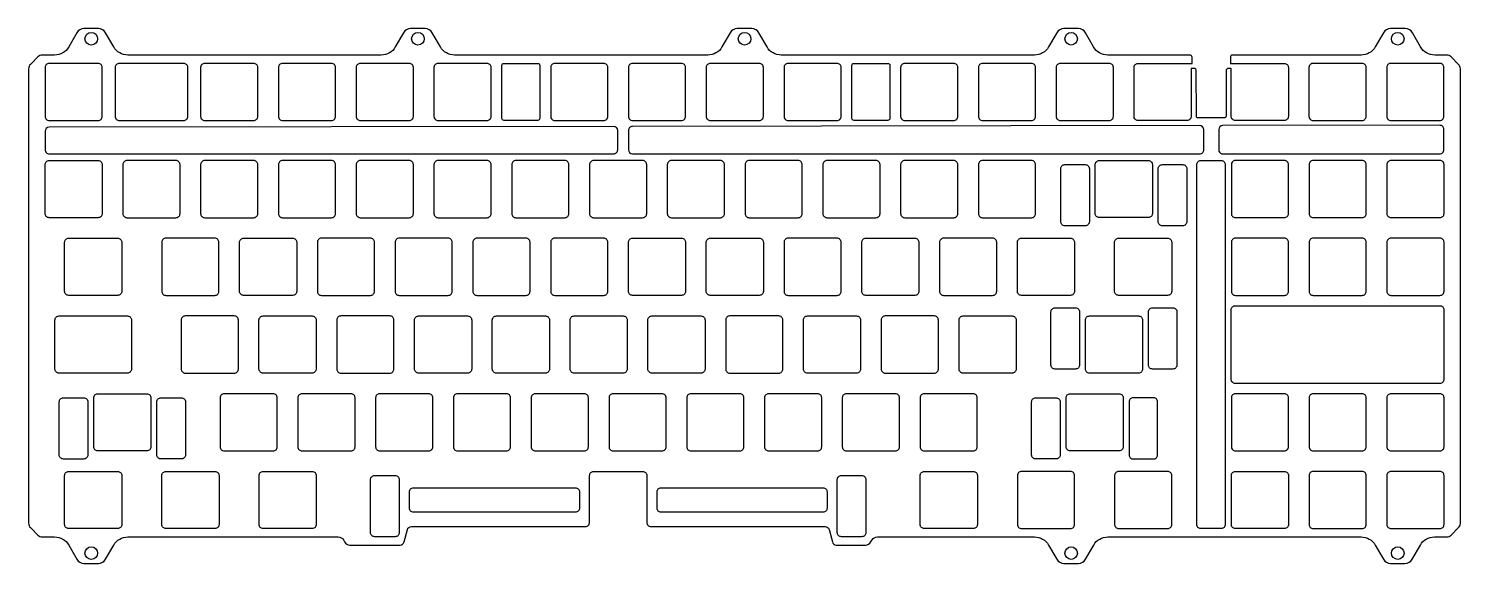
# Model space of a CAD drawing. Header units: millimetres. Extents: x -1005 to -655, y 414 to 545.
import ezdxf

# ---------------------------------------------------------------- set-up
doc = ezdxf.new("R2010")
doc.units = ezdxf.units.MM
doc.layers.get('0').update_dxf_attribs({"linetype": 'CONTINUOUS'})

msp = doc.modelspace()

# ---------------------------------------------------------------- linework, layer by layer
for points in [[(-758.93, 420.17, -0.267949), (-755.47, 418.17), (-753.44, 414.67, 0.267949), (-751.71, 413.67), (-748.18, 413.67, 0.267949), (-746.44, 414.67), (-744.42, 418.17, -0.267949), (-740.96, 420.17), (-678.93, 420.17, -0.267949), (-675.47, 418.17), (-673.44, 414.67, 0.267949), (-671.71, 413.67), (-668.18, 413.67, 0.267949), (-666.44, 414.67), (-664.42, 418.17, -0.267949), (-660.96, 420.17), (-657.94, 420.17, 0.198912), (-656.88, 420.61), (-655.05, 422.44, 0.183808), (-654.62, 423.41), (-654.62, 534.91, 0.198912), (-655.06, 535.97), (-656.88, 537.8, 0.198912), (-657.94, 538.24), (-660.89, 538.24, -0.267949), (-664.35, 540.24), (-666.37, 543.74, 0.267949), (-668.11, 544.74), (-671.72, 544.74, 0.267949), (-673.45, 543.74), (-675.47, 540.24, -0.267949), (-678.93, 538.24), (-710.45, 538.24, 0.414214), (-710.95, 537.74), (-710.95, 536.22), (-697.74, 536.22, -0.414214), (-696.74, 535.22), (-696.74, 523.22, -0.414214), (-697.74, 522.22), (-709.74, 522.22, -0.414214), (-710.74, 523.22), (-710.74, 534.96), (-711.49, 534.96, 0.414641), (-711.99, 534.46), (-711.98, 523.34, -0.414214), (-712.48, 522.84), (-718.77, 522.83, -0.414214), (-719.27, 523.33), (-719.29, 534.46, 0.413786), (-719.79, 534.96), (-720.55, 534.96), (-720.55, 523.22, -0.414214), (-721.55, 522.22), (-733.55, 522.22, -0.414214), (-734.55, 523.22), (-734.55, 535.22, -0.414214), (-733.55, 536.22), (-721.55, 536.22), (-720.34, 536.22), (-720.34, 537.74, 0.414214), (-720.84, 538.24), (-740.96, 538.24, -0.267949), (-744.43, 540.24), (-746.45, 543.74, 0.267949), (-748.18, 544.74), (-751.72, 544.74, 0.267949), (-753.45, 543.74), (-755.47, 540.24, -0.267949), (-758.93, 538.24), (-820.96, 538.24, -0.267949), (-824.43, 540.24), (-826.45, 543.74, 0.267949), (-828.18, 544.74), (-831.72, 544.74, 0.267949), (-833.45, 543.74), (-835.47, 540.24, -0.267949), (-838.93, 538.24), (-900.96, 538.24, -0.267949), (-904.43, 540.24), (-906.45, 543.74, 0.267949), (-908.18, 544.74), (-911.72, 544.74, 0.267949), (-913.45, 543.74), (-915.47, 540.24, -0.267949), (-918.93, 538.24), (-980.96, 538.24, -0.267949), (-984.43, 540.24), (-986.45, 543.74, 0.267949), (-988.18, 544.74), (-991.72, 544.74, 0.267949), (-993.45, 543.74), (-995.47, 540.24, -0.267949), (-998.93, 538.24), (-1001.95, 538.24, 0.198912), (-1003.01, 537.8), (-1004.84, 535.97, 0.198912), (-1005.28, 534.91), (-1005.28, 423.5, 0.198912), (-1004.84, 422.44), (-1003.01, 420.61, 0.198912), (-1001.95, 420.17), (-998.93, 420.17, -0.267949), (-995.47, 418.17), (-993.45, 414.67, 0.267949), (-991.72, 413.67), (-988.18, 413.67, 0.267949), (-986.45, 414.67), (-984.43, 418.17, -0.267949), (-980.96, 420.17), (-929.49, 420.17, -0.267949), (-928.19, 419.42), (-927.9, 418.92, 0.267949), (-926.6, 418.17), (-914.29, 418.17, 0.339454), (-913.33, 418.92), (-912.51, 421.97, -0.339454), (-911.54, 422.71), (-868.88, 422.71, 0.414214), (-867.88, 423.71), (-867.88, 435.21, -0.414214), (-866.88, 436.21), (-854.88, 436.21, -0.414214), (-853.88, 435.21), (-853.88, 423.71, 0.414214), (-852.88, 422.71), (-810.21, 422.71, -0.339454), (-809.24, 421.97), (-808.42, 418.92, 0.339454), (-807.46, 418.17), (-800.29, 418.17, 0.267949), (-798.99, 418.92), (-798.7, 419.42, -0.267949), (-797.41, 420.17)], [(-987.25, 523.22), (-987.25, 535.22, 0.414214), (-988.25, 536.22), (-1000.25, 536.22, 0.414214), (-1001.25, 535.22), (-1001.25, 523.22, 0.414214), (-1000.25, 522.22), (-988.25, 522.22, 0.414214)], [(-966.3, 535.22, 0.414214), (-967.3, 536.22), (-983.09, 536.22, 0.414214), (-984.09, 535.22), (-984.09, 523.22, 0.414214), (-983.09, 522.22), (-967.3, 522.22, 0.414214), (-966.3, 523.22)], [(-963.15, 523.22, 0.414214), (-962.15, 522.22), (-950.15, 522.22, 0.414214), (-949.15, 523.22), (-949.15, 535.22, 0.414214), (-950.15, 536.22), (-962.15, 536.22, 0.414214), (-963.15, 535.22)], [(-931.1, 536.22), (-943.1, 536.22, 0.414214), (-944.1, 535.22), (-944.1, 523.22, 0.414214), (-943.1, 522.22), (-931.1, 522.22, 0.414214), (-930.1, 523.22), (-930.1, 535.22, 0.414214)], [(-924.05, 536.22, 0.414214), (-925.05, 535.22), (-925.05, 523.22, 0.414214), (-924.05, 522.22), (-912.05, 522.22, 0.414214), (-911.05, 523.22), (-911.05, 535.22, 0.414214), (-912.05, 536.22)], [(-892, 523.22), (-892, 535.22, 0.414214), (-893, 536.22), (-905, 536.22, 0.414214), (-906, 535.22), (-906, 523.22, 0.414214), (-905, 522.22), (-893, 522.22, 0.414214)], [(-889.35, 522.72), (-889.35, 535.72, -0.414214), (-888.85, 536.22), (-880.58, 536.22, -0.414214), (-880.08, 535.72), (-880.08, 522.72, -0.414214), (-880.58, 522.22), (-888.85, 522.22, -0.414214)], [(-877.42, 535.22), (-877.42, 523.22, 0.414214), (-876.42, 522.22), (-864.42, 522.22, 0.414214), (-863.42, 523.22), (-863.42, 535.22, 0.414214), (-864.42, 536.22), (-876.42, 536.22, 0.414214)], [(-844.37, 523.22), (-844.37, 535.22, 0.414214), (-845.37, 536.22), (-857.37, 536.22, 0.414214), (-858.37, 535.22), (-858.37, 523.22, 0.414214), (-857.37, 522.22), (-845.37, 522.22, 0.414214)], [(-838.32, 522.22), (-826.32, 522.22, 0.414214), (-825.32, 523.22), (-825.32, 535.22, 0.414214), (-826.32, 536.22), (-838.32, 536.22, 0.414214), (-839.32, 535.22), (-839.32, 523.22, 0.414214)], [(-807.27, 536.22), (-819.27, 536.22, 0.414214), (-820.27, 535.22), (-820.27, 523.22, 0.414214), (-819.27, 522.22), (-807.27, 522.22, 0.414214), (-806.27, 523.22), (-806.27, 535.22, 0.414214)], [(-803.62, 535.72, -0.414214), (-803.12, 536.22), (-794.85, 536.22, -0.414214), (-794.35, 535.72), (-794.35, 522.72, -0.414214), (-794.85, 522.22), (-803.12, 522.22, -0.414214), (-803.62, 522.72)], [(-778.7, 536.22), (-790.7, 536.22, 0.414214), (-791.7, 535.22), (-791.7, 523.22, 0.414214), (-790.7, 522.22), (-778.7, 522.22, 0.414214), (-777.7, 523.22), (-777.7, 535.22, 0.414214)], [(-759.65, 536.22), (-771.65, 536.22, 0.414214), (-772.65, 535.22), (-772.65, 523.22, 0.414214), (-771.65, 522.22), (-759.65, 522.22, 0.414214), (-758.65, 523.22), (-758.65, 535.22, 0.414214)], [(-753.6, 523.22, 0.414214), (-752.6, 522.22), (-740.6, 522.22, 0.414214), (-739.6, 523.22), (-739.6, 535.22, 0.414214), (-740.6, 536.22), (-752.6, 536.22, 0.414214), (-753.6, 535.22)], [(-678.68, 536.22), (-690.68, 536.22, 0.414214), (-691.69, 535.22), (-691.69, 523.22, 0.414214), (-690.68, 522.22), (-678.68, 522.22, 0.414214), (-677.69, 523.22), (-677.69, 535.22, 0.414214)], [(-671.63, 536.22, 0.414214), (-672.64, 535.22), (-672.64, 523.22, 0.414214), (-671.63, 522.22), (-659.64, 522.22, 0.414214), (-658.63, 523.22), (-658.63, 535.22, 0.414214), (-659.64, 536.22)], [(-862.01, 520.76), (-1000.25, 520.56, 0.413788), (-1001.25, 519.56), (-1001.25, 515.05, 0.414214), (-1000.25, 514.05), (-862, 514.05, 0.414641), (-861, 515.06), (-861.01, 519.76, 0.414212)], [(-858.38, 519.76), (-858.38, 515.05, 0.413786), (-857.38, 514.05), (-718.44, 514.05, 0.414641), (-717.44, 515.06), (-717.45, 519.97, 0.414212), (-718.45, 520.97), (-857.39, 520.76, 0.414215)], [(-658.64, 515.05), (-658.64, 520.05, 0.414641), (-659.64, 521.05), (-712.81, 520.98, 0.413786), (-713.81, 519.98), (-713.81, 515.05, 0.414214), (-712.81, 514.05), (-659.64, 514.05, 0.414214)], [(-1000.25, 512.4), (-988.25, 512.4, -0.414214), (-987.25, 511.41), (-987.25, 499.4, -0.414214), (-988.25, 498.4), (-1000.25, 498.4, -0.414214), (-1001.25, 499.4), (-1001.25, 511.41, -0.414214)], [(-968.2, 499.4), (-968.2, 511.41, 0.414214), (-969.2, 512.4), (-981.2, 512.4, 0.414214), (-982.2, 511.41), (-982.2, 499.4, 0.414214), (-981.2, 498.4), (-969.2, 498.4, 0.414214)], [(-962.15, 512.4, 0.414214), (-963.15, 511.41), (-963.15, 499.4, 0.414214), (-962.15, 498.4), (-950.15, 498.4, 0.414214), (-949.15, 499.4), (-949.15, 511.41, 0.414214), (-950.15, 512.4)], [(-930.1, 511.41, 0.414214), (-931.1, 512.4), (-943.1, 512.4, 0.414214), (-944.1, 511.41), (-944.1, 499.4, 0.414214), (-943.1, 498.4), (-931.1, 498.4, 0.414214), (-930.1, 499.4)], [(-912.05, 498.4, 0.414214), (-911.05, 499.4), (-911.05, 511.41, 0.414214), (-912.05, 512.4), (-924.05, 512.4, 0.414214), (-925.05, 511.41), (-925.05, 499.4, 0.414214), (-924.05, 498.4)], [(-906, 499.4, 0.414214), (-905, 498.4), (-893, 498.4, 0.414214), (-892, 499.4), (-892, 511.41, 0.414214), (-893, 512.4), (-905, 512.4, 0.414214), (-906, 511.41)], [(-885.95, 498.4), (-873.95, 498.4, 0.414214), (-872.95, 499.4), (-872.95, 511.41, 0.414214), (-873.95, 512.4), (-885.95, 512.4, 0.414214), (-886.95, 511.41), (-886.95, 499.4, 0.414214)], [(-853.9, 511.41, 0.414214), (-854.9, 512.4), (-866.9, 512.4, 0.414214), (-867.9, 511.41), (-867.9, 499.4, 0.414214), (-866.9, 498.4), (-854.9, 498.4, 0.414214), (-853.9, 499.4)], [(-835.85, 498.4, 0.414214), (-834.85, 499.4), (-834.85, 511.41, 0.414214), (-835.85, 512.4), (-847.85, 512.4, 0.414214), (-848.85, 511.41), (-848.85, 499.4, 0.414214), (-847.85, 498.4)], [(-829.8, 511.41), (-829.8, 499.4, 0.414214), (-828.8, 498.4), (-816.8, 498.4, 0.414214), (-815.8, 499.4), (-815.8, 511.41, 0.414214), (-816.8, 512.4), (-828.8, 512.4, 0.414214)], [(-809.75, 498.4), (-797.75, 498.4, 0.414214), (-796.75, 499.4), (-796.75, 511.41, 0.414214), (-797.75, 512.4), (-809.75, 512.4, 0.414214), (-810.75, 511.41), (-810.75, 499.4, 0.414214)], [(-778.7, 512.4), (-790.7, 512.4, 0.414214), (-791.7, 511.41), (-791.7, 499.4, 0.414214), (-790.7, 498.4), (-778.7, 498.4, 0.414214), (-777.7, 499.4), (-777.7, 511.41, 0.414214)], [(-759.65, 512.4), (-771.65, 512.4, 0.414214), (-772.65, 511.41), (-772.65, 499.4, 0.414214), (-771.65, 498.4), (-759.65, 498.4, 0.414214), (-758.65, 499.4), (-758.65, 511.41, 0.414214)], [(-731.05, 512.41, -0.414214), (-730.05, 511.41), (-730.05, 499.41, -0.414214), (-731.05, 498.41), (-743.05, 498.41, -0.414214), (-744.05, 499.41), (-744.05, 511.41, -0.414214), (-743.05, 512.41)], [(-712.19, 423.2, -0.414214), (-713.19, 422.2), (-718.19, 422.2, -0.414214), (-719.19, 423.2), (-719.19, 511.4, -0.414214), (-718.19, 512.4), (-713.19, 512.4, -0.414214), (-712.19, 511.4)], [(-697.71, 498.41, 0.414214), (-696.71, 499.41), (-696.71, 511.41, 0.414214), (-697.71, 512.41), (-709.71, 512.41, 0.414214), (-710.71, 511.41), (-710.71, 499.41, 0.414214), (-709.71, 498.41)], [(-690.66, 512.41, 0.414214), (-691.66, 511.41), (-691.66, 499.41, 0.414214), (-690.66, 498.41), (-678.66, 498.41, 0.414214), (-677.66, 499.41), (-677.66, 511.41, 0.414214), (-678.66, 512.41)], [(-658.61, 511.41, 0.414214), (-659.61, 512.41), (-671.61, 512.41, 0.414214), (-672.61, 511.41), (-672.61, 499.41, 0.414214), (-671.61, 498.41), (-659.61, 498.41, 0.414214), (-658.61, 499.41)], [(-751.49, 496.41, -0.414214), (-752.49, 497.41), (-752.49, 510.41, -0.414214), (-751.49, 511.41), (-746.49, 511.41, -0.414214), (-745.49, 510.41), (-745.49, 497.41, -0.414214), (-746.49, 496.41)], [(-721.61, 497.41, -0.414214), (-722.61, 496.41), (-727.61, 496.41, -0.414214), (-728.61, 497.41), (-728.61, 510.41, -0.414214), (-727.61, 511.41), (-722.61, 511.41, -0.414214), (-721.61, 510.41)], [(-996.46, 492.36, -0.414214), (-995.46, 493.36), (-983.46, 493.36, -0.414214), (-982.46, 492.36), (-982.46, 480.36, -0.414214), (-983.46, 479.36), (-995.46, 479.36, -0.414214), (-996.46, 480.36)], [(-972.67, 480.35, 0.414214), (-971.67, 479.35), (-959.67, 479.35, 0.414214), (-958.67, 480.35), (-958.67, 492.36, 0.414214), (-959.67, 493.36), (-971.67, 493.36, 0.414214), (-972.67, 492.36)], [(-939.62, 480.35, -0.414214), (-940.62, 479.35), (-952.62, 479.35, -0.414214), (-953.62, 480.35), (-953.62, 492.36, -0.414214), (-952.62, 493.36), (-940.62, 493.36, -0.414214), (-939.62, 492.36)], [(-934.57, 480.35, 0.414214), (-933.57, 479.35), (-921.57, 479.35, 0.414214), (-920.57, 480.35), (-920.57, 492.36, 0.414214), (-921.57, 493.36), (-933.57, 493.36, 0.414214), (-934.57, 492.36)], [(-902.52, 493.36), (-914.52, 493.36, 0.414214), (-915.52, 492.36), (-915.52, 480.35, 0.414214), (-914.52, 479.35), (-902.52, 479.35, 0.414214), (-901.52, 480.35), (-901.52, 492.36, 0.414214)], [(-883.47, 493.36), (-895.47, 493.36, 0.414214), (-896.47, 492.36), (-896.47, 480.35, 0.414214), (-895.47, 479.35), (-883.47, 479.35, 0.414214), (-882.47, 480.35), (-882.47, 492.36, 0.414214)], [(-863.42, 480.35), (-863.42, 492.36, 0.414214), (-864.42, 493.36), (-876.42, 493.36, 0.414214), (-877.42, 492.36), (-877.42, 480.35, 0.414214), (-876.42, 479.35), (-864.42, 479.35, 0.414214)], [(-858.37, 492.36, -0.414214), (-857.37, 493.36), (-845.37, 493.36, -0.414214), (-844.37, 492.36), (-844.37, 480.35, -0.414214), (-845.37, 479.35), (-857.37, 479.35, -0.414214), (-858.37, 480.35)], [(-825.32, 492.36), (-825.32, 480.35, -0.414214), (-826.32, 479.35), (-838.32, 479.35, -0.414214), (-839.32, 480.35), (-839.32, 492.36, -0.414214), (-838.32, 493.36), (-826.32, 493.36, -0.414214)], [(-806.27, 480.35), (-806.27, 492.36, 0.414214), (-807.27, 493.36), (-819.27, 493.36, 0.414214), (-820.27, 492.36), (-820.27, 480.35, 0.414214), (-819.27, 479.35), (-807.27, 479.35, 0.414214)], [(-787.22, 480.35, -0.414214), (-788.22, 479.35), (-800.22, 479.35, -0.414214), (-801.22, 480.35), (-801.22, 492.36, -0.414214), (-800.22, 493.36), (-788.22, 493.36, -0.414214), (-787.22, 492.36)], [(-782.17, 480.35, 0.414214), (-781.17, 479.35), (-769.17, 479.35, 0.414214), (-768.17, 480.35), (-768.17, 492.36, 0.414214), (-769.17, 493.36), (-781.17, 493.36, 0.414214), (-782.17, 492.36)], [(-762.12, 493.36), (-750.12, 493.36, -0.414214), (-749.12, 492.36), (-749.12, 480.35, -0.414214), (-750.12, 479.35), (-762.12, 479.35, -0.414214), (-763.12, 480.35), (-763.12, 492.36, -0.414214)], [(-739.31, 492.36, -0.414214), (-738.31, 493.36), (-726.31, 493.36, -0.414214), (-725.31, 492.36), (-725.31, 480.35, -0.414214), (-726.31, 479.35), (-738.31, 479.35, -0.414214), (-739.31, 480.35)], [(-696.71, 480.36), (-696.71, 492.36, 0.414214), (-697.71, 493.36), (-709.71, 493.36, 0.414214), (-710.71, 492.36), (-710.71, 480.36, 0.414214), (-709.71, 479.36), (-697.71, 479.36, 0.414214)], [(-691.66, 492.36), (-691.66, 480.36, 0.414214), (-690.66, 479.36), (-678.66, 479.36, 0.414214), (-677.66, 480.36), (-677.66, 492.36, 0.414214), (-678.66, 493.36), (-690.66, 493.36, 0.414214)], [(-671.61, 479.36), (-659.61, 479.36, 0.414214), (-658.61, 480.36), (-658.61, 492.36, 0.414214), (-659.61, 493.36), (-671.61, 493.36, 0.414214), (-672.61, 492.36), (-672.61, 480.36, 0.414214)], [(-981.08, 460.31), (-997.84, 460.31, -0.414214), (-998.84, 461.31), (-998.84, 473.31, -0.414214), (-997.84, 474.31), (-981.08, 474.31, -0.414214), (-980.08, 473.31), (-980.08, 461.31, -0.414214)], [(-967.91, 473.31), (-967.91, 461.3, 0.414214), (-966.91, 460.3), (-954.91, 460.3, 0.414214), (-953.91, 461.3), (-953.91, 473.31, 0.414214), (-954.91, 474.31), (-966.91, 474.31, 0.414214)], [(-935.86, 474.31, -0.414214), (-934.86, 473.31), (-934.86, 461.3, -0.414214), (-935.86, 460.3), (-947.86, 460.3, -0.414214), (-948.86, 461.3), (-948.86, 473.31, -0.414214), (-947.86, 474.31)], [(-915.81, 473.31, 0.414214), (-916.81, 474.31), (-928.81, 474.31, 0.414214), (-929.81, 473.31), (-929.81, 461.3, 0.414214), (-928.81, 460.3), (-916.81, 460.3, 0.414214), (-915.81, 461.3)], [(-909.76, 460.3, -0.414214), (-910.76, 461.3), (-910.76, 473.31, -0.414214), (-909.76, 474.31), (-897.76, 474.31, -0.414214), (-896.76, 473.31), (-896.76, 461.3, -0.414214), (-897.76, 460.3)], [(-891.71, 473.31, -0.414214), (-890.71, 474.31), (-878.71, 474.31, -0.414214), (-877.71, 473.31), (-877.71, 461.3, -0.414214), (-878.71, 460.3), (-890.71, 460.3, -0.414214), (-891.71, 461.3)], [(-872.66, 461.3), (-872.66, 473.31, -0.414214), (-871.66, 474.31), (-859.66, 474.31, -0.414214), (-858.66, 473.31), (-858.66, 461.3, -0.414214), (-859.66, 460.3), (-871.66, 460.3, -0.414214)], [(-853.61, 473.31, -0.414214), (-852.61, 474.31), (-840.61, 474.31, -0.414214), (-839.61, 473.31), (-839.61, 461.3, -0.414214), (-840.61, 460.3), (-852.61, 460.3, -0.414214), (-853.61, 461.3)], [(-821.56, 460.3, 0.414214), (-820.56, 461.3), (-820.56, 473.31, 0.414214), (-821.56, 474.31), (-833.56, 474.31, 0.414214), (-834.56, 473.31), (-834.56, 461.3, 0.414214), (-833.56, 460.3)], [(-801.51, 461.3, -0.414214), (-802.51, 460.3), (-814.51, 460.3, -0.414214), (-815.51, 461.3), (-815.51, 473.31, -0.414214), (-814.51, 474.31), (-802.51, 474.31, -0.414214), (-801.51, 473.31)], [(-795.46, 474.31, 0.414214), (-796.46, 473.31), (-796.46, 461.3, 0.414214), (-795.46, 460.3), (-783.46, 460.3, 0.414214), (-782.46, 461.3), (-782.46, 473.31, 0.414214), (-783.46, 474.31)], [(-764.41, 460.3), (-776.41, 460.3, -0.414214), (-777.41, 461.3), (-777.41, 473.31, -0.414214), (-776.41, 474.31), (-764.41, 474.31, -0.414214), (-763.41, 473.31), (-763.41, 461.3, -0.414214)], [(-754.89, 462.31), (-754.89, 475.31, -0.414214), (-753.89, 476.31), (-748.89, 476.31, -0.414214), (-747.89, 475.31), (-747.89, 462.31, -0.414214), (-748.89, 461.3), (-753.89, 461.3, -0.414214)], [(-745.45, 474.31), (-733.45, 474.31, -0.414214), (-732.45, 473.31), (-732.45, 461.3, -0.414214), (-733.45, 460.3), (-745.45, 460.3, -0.414214), (-746.45, 461.3), (-746.45, 473.31, -0.414214)], [(-725.02, 461.3), (-730.02, 461.3, -0.414214), (-731.02, 462.31), (-731.02, 475.31, -0.414214), (-730.02, 476.31), (-725.02, 476.31, -0.414214), (-724.02, 475.31), (-724.02, 462.31, -0.414214)], [(-658.64, 475.83), (-658.64, 458.76, -0.414214), (-659.64, 457.76), (-709.74, 457.76, -0.414214), (-710.74, 458.76), (-710.74, 475.83, -0.414214), (-709.74, 476.83), (-659.64, 476.83, -0.414214)], [(-991.78, 454.25, -0.414214), (-990.78, 453.26), (-990.78, 440.26, -0.414214), (-991.78, 439.25), (-996.78, 439.25, -0.414214), (-997.78, 440.26), (-997.78, 453.26, -0.414214), (-996.78, 454.25)], [(-988.34, 455.26), (-976.34, 455.26, -0.414214), (-975.34, 454.25), (-975.34, 442.25, -0.414214), (-976.34, 441.25), (-988.34, 441.25, -0.414214), (-989.34, 442.25), (-989.34, 454.25, -0.414214)], [(-966.88, 440.26, -0.414214), (-967.88, 439.26), (-972.88, 439.26, -0.414214), (-973.88, 440.26), (-973.88, 453.26, -0.414214), (-972.88, 454.26), (-967.88, 454.26, -0.414214), (-966.88, 453.26)], [(-957.39, 455.26, 0.414214), (-958.39, 454.25), (-958.39, 442.25, 0.414214), (-957.39, 441.25), (-945.39, 441.25, 0.414214), (-944.39, 442.25), (-944.39, 454.25, 0.414214), (-945.39, 455.26)], [(-925.34, 442.25), (-925.34, 454.25, 0.414214), (-926.34, 455.26), (-938.34, 455.26, 0.414214), (-939.34, 454.25), (-939.34, 442.25, 0.414214), (-938.34, 441.25), (-926.34, 441.25, 0.414214)], [(-920.29, 442.25, 0.414214), (-919.28, 441.25), (-907.28, 441.25, 0.414214), (-906.29, 442.25), (-906.29, 454.25, 0.414214), (-907.28, 455.26), (-919.28, 455.26, 0.414214), (-920.29, 454.25)], [(-887.24, 454.25, 0.414214), (-888.23, 455.26), (-900.24, 455.26, 0.414214), (-901.24, 454.25), (-901.24, 442.25, 0.414214), (-900.24, 441.25), (-888.23, 441.25, 0.414214), (-887.24, 442.25)], [(-868.18, 442.25), (-868.18, 454.25, 0.414214), (-869.18, 455.26), (-881.19, 455.26, 0.414214), (-882.19, 454.25), (-882.19, 442.25, 0.414214), (-881.19, 441.25), (-869.18, 441.25, 0.414214)], [(-850.14, 441.25, 0.414214), (-849.13, 442.25), (-849.13, 454.25, 0.414214), (-850.14, 455.26), (-862.14, 455.26, 0.414214), (-863.13, 454.25), (-863.13, 442.25, 0.414214), (-862.14, 441.25)], [(-843.09, 441.25), (-831.08, 441.25, 0.414214), (-830.09, 442.25), (-830.09, 454.25, 0.414214), (-831.08, 455.26), (-843.09, 455.26, 0.414214), (-844.09, 454.25), (-844.09, 442.25, 0.414214)], [(-812.03, 441.25, 0.414214), (-811.03, 442.25), (-811.03, 454.25, 0.414214), (-812.03, 455.26), (-824.04, 455.26, 0.414214), (-825.04, 454.25), (-825.04, 442.25, 0.414214), (-824.04, 441.25)], [(-804.99, 455.26, 0.414214), (-805.99, 454.25), (-805.99, 442.25, 0.414214), (-804.99, 441.25), (-792.98, 441.25, 0.414214), (-791.98, 442.25), (-791.98, 454.25, 0.414214), (-792.98, 455.26)], [(-786.93, 454.25), (-786.93, 442.25, 0.414214), (-785.94, 441.25), (-773.93, 441.25, 0.414214), (-772.93, 442.25), (-772.93, 454.25, 0.414214), (-773.93, 455.26), (-785.94, 455.26, 0.414214)], [(-758.63, 454.26), (-753.63, 454.26, -0.414214), (-752.63, 453.26), (-752.63, 440.26, -0.414214), (-753.63, 439.26), (-758.63, 439.26, -0.414214), (-759.63, 440.26), (-759.63, 453.26, -0.414214)], [(-737.19, 454.26), (-737.19, 442.26, -0.414214), (-738.19, 441.26), (-750.19, 441.26, -0.414214), (-751.19, 442.26), (-751.19, 454.26, -0.414214), (-750.19, 455.26), (-738.19, 455.26, -0.414214)], [(-728.76, 453.26, 0.414214), (-729.76, 454.26), (-734.76, 454.26, 0.414214), (-735.76, 453.26), (-735.76, 440.26, 0.414214), (-734.76, 439.26), (-729.76, 439.26, 0.414214), (-728.76, 440.26)], [(-710.71, 442.26, 0.414214), (-709.71, 441.26), (-697.71, 441.26, 0.414214), (-696.71, 442.26), (-696.71, 454.26, 0.414214), (-697.71, 455.26), (-709.71, 455.26, 0.414214), (-710.71, 454.26)], [(-677.66, 454.26, 0.414214), (-678.66, 455.26), (-690.66, 455.26, 0.414214), (-691.66, 454.26), (-691.66, 442.26, 0.414214), (-690.66, 441.26), (-678.66, 441.26, 0.414214), (-677.66, 442.26)], [(-658.61, 454.26, 0.414214), (-659.61, 455.26), (-671.61, 455.26, 0.414214), (-672.61, 454.26), (-672.61, 442.26, 0.414214), (-671.61, 441.26), (-659.61, 441.26, 0.414214), (-658.61, 442.26)], [(-996.46, 435.21, -0.414214), (-995.46, 436.21), (-983.46, 436.21, -0.414214), (-982.46, 435.21), (-982.46, 423.21, -0.414214), (-983.46, 422.21), (-995.46, 422.21, -0.414214), (-996.46, 423.21)], [(-972.65, 435.21, -0.414214), (-971.65, 436.21), (-959.65, 436.21, -0.414214), (-958.65, 435.21), (-958.65, 423.21, -0.414214), (-959.65, 422.21), (-971.65, 422.21, -0.414214), (-972.65, 423.21)], [(-935.84, 436.21, -0.414214), (-934.84, 435.21), (-934.84, 423.21, -0.414214), (-935.84, 422.21), (-947.84, 422.21, -0.414214), (-948.84, 423.21), (-948.84, 435.21, -0.414214), (-947.84, 436.21)], [(-915.52, 435.21, -0.414214), (-914.52, 434.21), (-914.52, 421.21, -0.414214), (-915.52, 420.21), (-920.53, 420.21, -0.414214), (-921.53, 421.21), (-921.53, 434.21, -0.414214), (-920.53, 435.21)], [(-800.22, 434.21), (-800.22, 421.21, -0.414214), (-801.22, 420.21), (-806.22, 420.21, -0.414214), (-807.22, 421.21), (-807.22, 434.21, -0.414214), (-806.22, 435.21), (-801.22, 435.21, -0.414214)], [(-786.91, 435.21, -0.414214), (-785.91, 436.21), (-773.91, 436.21, -0.414214), (-772.91, 435.21), (-772.91, 423.21, -0.414214), (-773.91, 422.21), (-785.91, 422.21, -0.414214), (-786.91, 423.21)], [(-763.1, 435.21), (-763.1, 423.21, 0.414214), (-762.1, 422.21), (-750.1, 422.21, 0.414214), (-749.1, 423.21), (-749.1, 435.21, 0.414214), (-750.1, 436.21), (-762.1, 436.21, 0.414214)], [(-725.29, 435.21, 0.414214), (-726.29, 436.21), (-738.29, 436.21, 0.414214), (-739.29, 435.21), (-739.29, 423.21, 0.414214), (-738.29, 422.21), (-726.29, 422.21, 0.414214), (-725.29, 423.21)], [(-696.71, 435.21), (-696.71, 423.21, -0.414214), (-697.71, 422.21), (-709.71, 422.21, -0.414214), (-710.71, 423.21), (-710.71, 435.21, -0.414214), (-709.71, 436.21), (-697.71, 436.21, -0.414214)], [(-677.66, 423.21), (-677.66, 435.21, 0.414214), (-678.66, 436.21), (-690.66, 436.21, 0.414214), (-691.66, 435.21), (-691.66, 423.21, 0.414214), (-690.66, 422.21), (-678.66, 422.21, 0.414214)], [(-659.61, 422.21, 0.414214), (-658.61, 423.21), (-658.61, 435.21, 0.414214), (-659.61, 436.21), (-671.61, 436.21, 0.414214), (-672.61, 435.21), (-672.61, 423.21, 0.414214), (-671.61, 422.21)], [(-911.02, 432.2), (-871.38, 432.2, -0.414214), (-870.38, 431.2), (-870.38, 427.2, -0.414214), (-871.38, 426.2), (-911.02, 426.2, -0.414214), (-912.02, 427.2), (-912.02, 431.2, -0.414214)], [(-809.73, 431.2), (-809.73, 427.2, -0.414214), (-810.73, 426.2), (-850.37, 426.2, -0.414214), (-851.37, 427.2), (-851.37, 431.2, -0.414214), (-850.37, 432.2), (-810.73, 432.2, -0.414214)]]:
    msp.add_lwpolyline(points, format="xyb", close=True)
for centre in [(-989.94, 542.24), (-909.94, 542.24), (-829.94, 542.24), (-749.94, 542.24), (-669.94, 542.24), (-989.94, 416.18), (-749.94, 416.18), (-669.94, 416.18)]:
    msp.add_circle(centre, 1.55)

doc.saveas('drawing.dxf')
